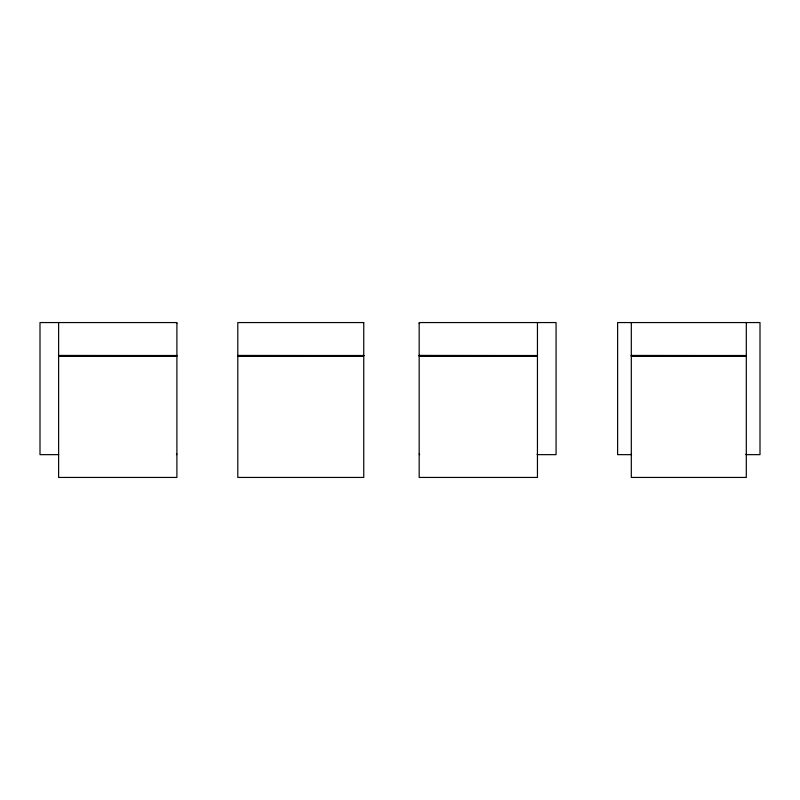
<?xml version="1.0" encoding="UTF-8"?>
<svg xmlns="http://www.w3.org/2000/svg" width="800" height="800" viewBox="0 0 800 800"><rect width="100%" height="100%" fill="white"/><g stroke="black" fill="none" stroke-linecap="round" stroke-linejoin="round"><path stroke-width="1.2" d="M176.9 453.93L176.42 454.71M419.17 323.45L419.95 322.56M537.45 453.93L537.19 454.53M745.96 454.63L746.15 454.41A1.07 1.07 0 0 0 746.31 453.93M58.62 355.44L176.9 355.53M237.8 355.44L363.75 355.53M419.17 355.42L537.45 355.53M631.31 355.44L746.31 355.53M58.62 355.69L176.9 355.58M237.8 355.63L363.75 355.58M419.17 355.58L537.45 355.69L419.17 355.83M631.31 355.69L746.31 355.58M58.62 355.83L176.9 355.76M237.8 355.83L363.75 355.76M631.31 355.83L746.31 355.76M58.62 355.97L176.9 355.97M237.8 355.97L363.75 355.97M419.17 355.97L537.45 355.97M631.31 355.97L746.31 355.97M58.62 454.65L40 454.65L40 322.56L176.9 322.56L176.9 477.44L58.62 477.44L58.62 322.56M537.45 454.65L556.07 454.65L556.07 322.56L419.17 322.56L419.17 477.44L537.45 477.44L537.45 322.56M631.31 454.65L617.62 454.65L617.62 322.56L760 322.56L760 454.65L746.31 454.65M176.11 322.56L176.9 323.45M419.65 454.71L419.17 453.93M631.56 454.53L631.47 454.41A1.07 1.07 0 0 1 631.31 453.93M746.31 322.56L746.31 477.44L631.31 477.44L631.31 322.56M363.75 322.56L237.8 322.56L237.8 477.44L363.75 477.44L363.75 322.56"/></g></svg>
